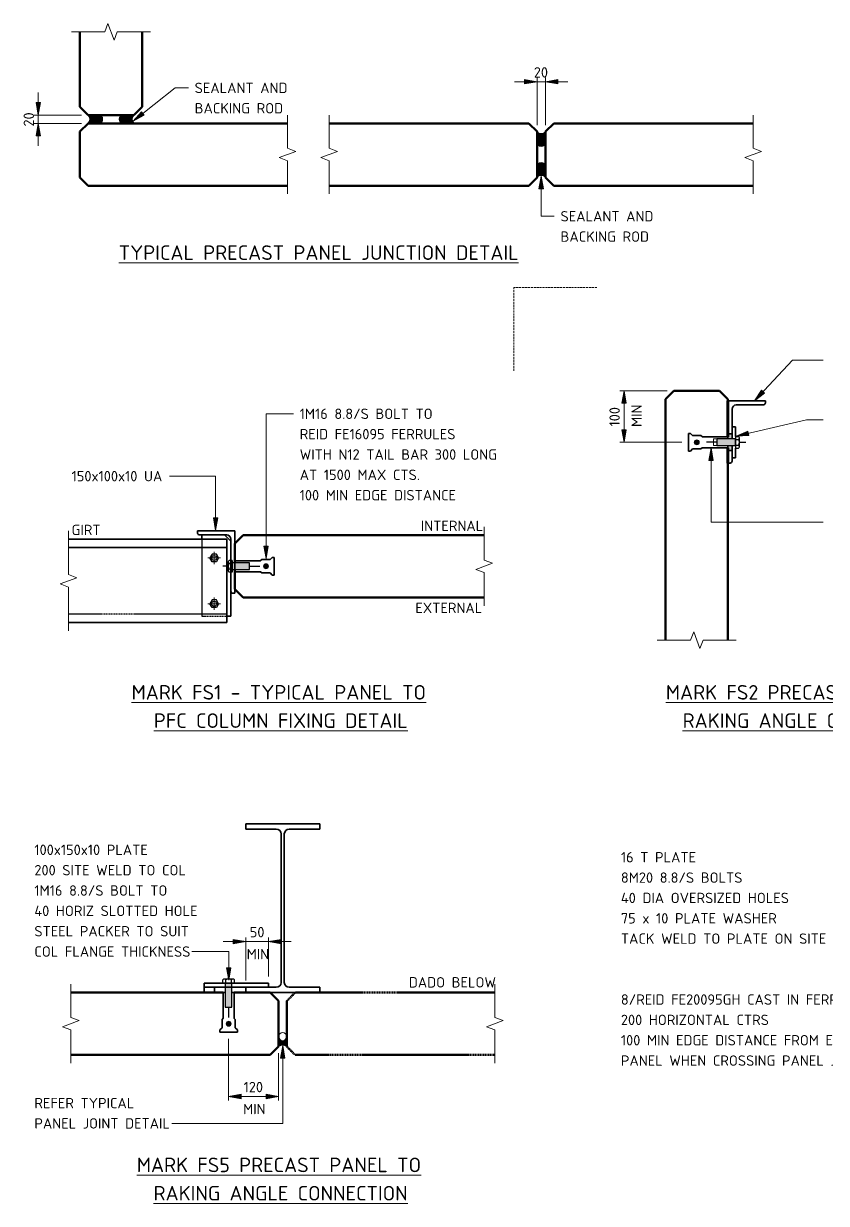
# Model space of a CAD drawing. Header units: millimetres. Extents: x -1292747 to -1174108, y -8316 to 50210.
# Drawn here: x -1178919 to -1176988, y -1910 to 928 of the extents above; entities that cross this region are included whole.
import ezdxf

# ---------------------------------------------------------------- set-up
doc = ezdxf.new("R2010")
doc.units = ezdxf.units.MM
doc.linetypes.add('Dash', pattern=[7, 5, -2])
doc.linetypes.add('Hidden', pattern=[4, 3, -1])
for name, color, linetype, lineweight in [('A-000-T_TEXT', 231, 'Continuous', 13), ('A-010-D_DIM', 211, 'Continuous', 13), ('A-010-D_DIM-10', 211, 'Continuous', 13), ('A-010-M_LINE', 90, 'Continuous', 13), ('Z-000-T_TEXT', 131, 'Continuous', 18), ('Z-060-M_DETAIL', 92, 'Continuous', 25), ('Z-200_P_REF_PLANE', 111, 'Dash', 13)]:
    doc.layers.add(name, color=color, linetype=linetype, lineweight=lineweight)
doc.styles.add('ISOCPEUR_2', font='isocpeur.ttf', dxfattribs={"height": 25})
doc.styles.add('ISOCPEUR_3', font='isocpeur.ttf', dxfattribs={"height": 35})
doc.styles.add('ISOCPEUR_4', font='isocpeur.ttf', dxfattribs={"height": 25})
doc.dimstyles.new('2_5___Arrow_Tick', dxfattribs={"dimscale": 304.8, "dimtxt": 24.899529, "dimasz": 0.098425, "dimexe": 0.032808, "dimexo": 0.052493, "dimgap": 0.008202, "dimtad": 1, "dimdec": 0, "dimzin": 0, "dimdsep": 46, "dimtxsty": 'ISOCPEUR_2', "dimsah": 1, "dimcen": 0.09, "dimadec": 0, "dimazin": 0, "dimtfac": 1, "dimtdec": 4, "dimtix": 1, "dimtmove": 0, "dimatfit": 3, "dimfxl": 1, "dimtvp": 1, "dimtolj": 1, "dimtzin": 0, "dimlwd": 18, "dimlwe": 18, "dimarcsym": 2})
doc.dimstyles.new('2_5___Arrow_Tick_1', dxfattribs={"dimscale": 304.8, "dimtxt": 24.899529, "dimasz": 0.098425, "dimexe": 0.032808, "dimexo": 0.052493, "dimgap": 0.008202, "dimtad": 1, "dimdec": 0, "dimzin": 0, "dimdsep": 46, "dimtxsty": 'ISOCPEUR_4', "dimsah": 1, "dimcen": 0.09, "dimadec": 0, "dimazin": 0, "dimtfac": 1, "dimtdec": 4, "dimtix": 1, "dimtmove": 0, "dimatfit": 3, "dimfxl": 1, "dimtvp": 1, "dimtolj": 1, "dimtzin": 0, "dimlwd": 18, "dimlwe": 18, "dimarcsym": 2})

# ---------------------------------------------------------------- blocks, each defined once
blk = doc.blocks.new('NRP_Break Line _v2_ - Section-3989051-S3_392 - TYPICAL PRECAST - PRECAST DETAILS')
at = {"layer": 'Z-060-M_DETAIL', "lineweight": 18}
for p, q in [((0, 0), (60, 0)), ((90, 0), (150, 0))]:
    blk.add_line(p, q, dxfattribs=at)
blk = doc.blocks.new('NRP_Break Line _v2_ - Section-4203812-S3_392 - TYPICAL PRECAST - PRECAST DETAILS')
at = {"layer": 'Z-060-M_DETAIL', "lineweight": 18}
for p, q in [((0, 0), (60, 0)), ((90, 0), (150, 0))]:
    blk.add_line(p, q, dxfattribs=at)
blk = doc.blocks.new('FE1 - FE20095 SECTION-V6-S3_392 - TYPICAL PRECAST - PRECAST DETAILS')
at = {"layer": 'Z-060-M_DETAIL', "lineweight": 35}
blk.add_hatch(color=256, dxfattribs=at).paths.add_polyline_path([(-6, -75), (-5.8, -76.6), (-5.2, -78), (-4.2, -79.2), (-3, -80.2), (-1.6, -80.8), (0, -81), (1.6, -80.8), (3, -80.2), (4.2, -79.2), (5.2, -78), (5.8, -76.6), (6, -75), (5.8, -73.4), (5.2, -72), (4.2, -70.8), (3, -69.8), (1.6, -69.2), (0, -69), (-1.6, -69.2), (-3, -69.8), (-4.2, -70.8), (-5.2, -72), (-5.8, -73.4)])
for p, q in [((13, 0), (8, 0)), ((13, -61.4), (13, 0)), ((-8, 0), (-13, 0)), ((-13, 0), (-13, -62)), ((-16, -85), (-21, -90)), ((-13, -62), (-16, -65)), ((-16, -65), (-16, -85)), ((16, -65), (13, -61.4)), ((16, -85), (16, -65)), ((21, -90), (16, -85)), ((-21, -90), (-21, -95)), ((-21, -95), (21, -95)), ((21, -95), (21, -90))]:
    blk.add_line(p, q, dxfattribs=at)
at = {"layer": 'Z-060-M_DETAIL', "lineweight": 18}
for start, end in [(360, 180), (180, 360)]:
    blk.add_arc((0, -75), 6, start, end, dxfattribs=at)
blk = doc.blocks.new('NRP_Bolt Detailed Section _v2_ - M16-4129578-S3_392 - TYPICAL PRECAST - PRECAST DETAILS')
at = {"layer": 'Z-060-M_DETAIL'}
blk.add_hatch(color=256, dxfattribs=at).paths.add_polyline_path([(0, -8), (41, -8), (41, 8), (0, 8)])
for p, q in [((-9.752, 0), (-23, 0)), ((-9.752, -10.668), (-9.752, 10.668)), ((0, 14.224), (-7.72, 14.224)), ((0, 7.112), (-7.72, 7.112)), ((0, 14.224), (0, -14.224)), ((41, 8), (0, 8)), ((0, 8), (0, -8)), ((41, -8), (41, 8)), ((41, 0), (66, 0)), ((0, -7.112), (-7.72, -7.112)), ((0, -14.224), (-7.72, -14.224)), ((0, -8), (41, -8))]:
    blk.add_line(p, q, dxfattribs=at)
for centre, radius, start, end in [((-5.6245, 10.668), 4.1275, 120.5102374, 239.4897626), ((3.7124, 0), 13.464, 148.1145038, 211.8854962), ((-5.6245, -10.668), 4.1275, 120.5102374, 239.4897626)]:
    blk.add_arc(centre, radius, start, end, dxfattribs=at)
blk = doc.blocks.new('NRP_Break Line _v2_ - Section-3988886-S3_392 - TYPICAL PRECAST - PRECAST DETAILS')
at = {"layer": 'Z-060-M_DETAIL', "lineweight": 18}
for p, q in [((0, 0), (60, 0)), ((90, 0), (150, 0))]:
    blk.add_line(p, q, dxfattribs=at)
blk = doc.blocks.new('NRP_Bolt Detailed Plan _v2_ - M12-1017937-S3_392 - TYPICAL PRECAST - PRECAST DETAILS')
at = {"layer": 'Z-060-M_DETAIL', "lineweight": 13}
for p, q in [((-15, 0), (0, 0)), ((0, 0), (0, 15)), ((15, 0), (0, 0)), ((0, 0), (0, -15))]:
    blk.add_line(p, q, dxfattribs=at)
at = {"layer": 'Z-060-M_DETAIL'}
for p, q in [((-5.2, 9), (-10.4, 0)), ((5.2, 9), (-5.2, 9)), ((10.4, 0), (5.2, 9)), ((10.4, 0), (5.2, -9)), ((-5.2, -9), (-10.4, 0)), ((5.2, -9), (-5.2, -9))]:
    blk.add_line(p, q, dxfattribs=at)
blk.add_circle((0, 0), 6, dxfattribs=at)
blk = doc.blocks.new('NRP_Break Line _v2_ - Section-3988952-S3_392 - TYPICAL PRECAST - PRECAST DETAILS')
at = {"layer": 'Z-060-M_DETAIL', "lineweight": 18}
for p, q in [((0, 0), (85, 0)), ((115, 0), (200, 0))]:
    blk.add_line(p, q, dxfattribs=at)
blk = doc.blocks.new('FE1 - FE20095 SECTION-V7-S3_392 - TYPICAL PRECAST - PRECAST DETAILS')
at = {"layer": 'Z-060-M_DETAIL', "lineweight": 18}
blk.add_hatch(color=256, dxfattribs=at).paths.add_polyline_path([(-6, 75), (-5.8, 73.4), (-5.2, 72), (-4.2, 70.8), (-3, 69.8), (-1.6, 69.2), (0, 69), (1.6, 69.2), (3, 69.8), (4.2, 70.8), (5.2, 72), (5.8, 73.4), (6, 75), (5.8, 76.6), (5.2, 78), (4.2, 79.2), (3, 80.2), (1.6, 80.8), (0, 81), (-1.6, 80.8), (-3, 80.2), (-4.2, 79.2), (-5.2, 78), (-5.8, 76.6)])
at = {"layer": 'Z-060-M_DETAIL', "lineweight": 35}
for p, q in [((21, 95), (-21, 95)), ((-21, 95), (-21, 90)), ((-21, 90), (-16, 85)), ((16, 85), (21, 90)), ((21, 90), (21, 95)), ((-16, 85), (-16, 65)), ((-16, 65), (-13, 62)), ((-13, 62), (-13, 0)), ((13, 61.4), (16, 65)), ((13, 0), (13, 61.4)), ((16, 65), (16, 85)), ((-13, 0), (-8, 0)), ((8, 0), (13, 0))]:
    blk.add_line(p, q, dxfattribs=at)
at = {"layer": 'Z-060-M_DETAIL', "lineweight": 18}
for p, q in [((8, 35), (-8, 35)), ((-8, 35), (-8, 27)), ((8, 27), (8, 35))]:
    blk.add_line(p, q, dxfattribs=at)
for start, end in [(0, 180), (180, 0)]:
    blk.add_arc((0, 75), 6, start, end, dxfattribs=at)
blk = doc.blocks.new('NRP-Bolt Detailed Section - M16-4203753-S3_392 - TYPICAL PRECAST - PRECAST DETAILS')
at = {"layer": 'Z-060-M_DETAIL'}
blk.add_hatch(color=256, dxfattribs=at).paths.add_polyline_path([(0, -8), (45, -8), (45, 8), (0, 8)])
for p, q in [((-9.752, 0), (-25, 0)), ((-9.752, 10.668), (-9.752, -10.668)), ((0, 14.224), (-7.72, 14.224)), ((0, 7.112), (-7.72, 7.112)), ((0, -14.224), (0, 14.224)), ((45, 8), (0, 8)), ((0, 8), (0, -8)), ((45, -8), (45, 8)), ((0, -7.112), (-7.72, -7.112)), ((0, -14.224), (-7.72, -14.224)), ((0, -8), (45, -8)), ((45, 0), (70, 0))]:
    blk.add_line(p, q, dxfattribs=at)
for centre, radius, start, end in [((-5.6245, 10.668), 4.1275, 120.5102374, 239.4897626), ((3.7124, 0), 13.464, 148.1145038, 211.8854962), ((-5.6245, -10.668), 4.1275, 120.5102374, 239.4897626)]:
    blk.add_arc(centre, radius, start, end, dxfattribs=at)
blk = doc.blocks.new('FE1 - FE20095 SECTION-V8-S3_392 - TYPICAL PRECAST - PRECAST DETAILS')
at = {"layer": 'Z-060-M_DETAIL', "lineweight": 18}
blk.add_hatch(color=256, dxfattribs=at).paths.add_polyline_path([(-6, 75), (-5.8, 73.4), (-5.2, 72), (-4.2, 70.8), (-3, 69.8), (-1.6, 69.2), (0, 69), (1.6, 69.2), (3, 69.8), (4.2, 70.8), (5.2, 72), (5.8, 73.4), (6, 75), (5.8, 76.6), (5.2, 78), (4.2, 79.2), (3, 80.2), (1.6, 80.8), (0, 81), (-1.6, 80.8), (-3, 80.2), (-4.2, 79.2), (-5.2, 78), (-5.8, 76.6)])
at = {"layer": 'Z-060-M_DETAIL', "lineweight": 35}
for p, q in [((21, 95), (-21, 95)), ((-21, 95), (-21, 90)), ((-21, 90), (-16, 85)), ((16, 85), (21, 90)), ((21, 90), (21, 95)), ((-16, 85), (-16, 65)), ((-16, 65), (-13, 62)), ((-13, 62), (-13, 0)), ((13, 61.4), (16, 65)), ((13, 0), (13, 61.4)), ((16, 65), (16, 85)), ((-13, 0), (-8, 0)), ((8, 0), (13, 0))]:
    blk.add_line(p, q, dxfattribs=at)
at = {"layer": 'Z-060-M_DETAIL', "lineweight": 18}
for start, end in [(0, 180), (180, 0)]:
    blk.add_arc((0, 75), 6, start, end, dxfattribs=at)
blk = doc.blocks.new('NRP_Bolt Detailed Section _v2_ - M16-4129584-S3_392 - TYPICAL PRECAST - PRECAST DETAILS')
at = {"layer": 'Z-060-M_DETAIL'}
blk.add_hatch(color=256, dxfattribs=at).paths.add_polyline_path([(0, -8), (57.8, -8), (57.8, 8), (0, 8)])
for p, q in [((-9.752, 10.668), (-9.752, -10.668)), ((0, 14.224), (-7.72, 14.224)), ((0, 7.112), (-7.72, 7.112)), ((0, -14.224), (0, 14.224)), ((57.8, 8), (0, 8)), ((0, 8), (0, -8)), ((57.8, -8), (57.8, 8)), ((57.8, 0), (82.8, 0)), ((-9.752, 0), (-23, 0)), ((0, -7.112), (-7.72, -7.112)), ((0, -14.224), (-7.72, -14.224)), ((0, -8), (57.8, -8))]:
    blk.add_line(p, q, dxfattribs=at)
for centre, radius, start, end in [((-5.6245, 10.668), 4.1275, 120.5102374, 239.4897626), ((3.7124, 0), 13.464, 148.1145038, 211.8854962), ((-5.6245, -10.668), 4.1275, 120.5102374, 239.4897626)]:
    blk.add_arc(centre, radius, start, end, dxfattribs=at)
blk = doc.blocks.new('DIMBLOCK10-S3_392 - TYPICAL PRECAST - PRECAST DETAILS')
at = {"layer": 'A-010-D_DIM-10', "lineweight": 18}
for points in [[(-1178884.2, 708.4), (-1178879, 738.4), (-1178889.5, 738.4)], [(-1178884.2, 688.4), (-1178889.5, 658.4), (-1178879, 658.4)]]:
    blk.add_hatch(color=256, dxfattribs=at).paths.add_polyline_path(points)
for p, q in [((-1178879, 738.4), (-1178889.5, 738.4)), ((-1178889.5, 738.4), (-1178884.2, 708.4)), ((-1178884.2, 633.9), (-1178884.2, 762.8)), ((-1178884.2, 708.4), (-1178879, 738.4)), ((-1178884.2, 708.4), (-1178894.2, 708.4)), ((-1178884.2, 688.4), (-1178894.2, 688.4)), ((-1178884.2, 688.4), (-1178889.5, 658.4)), ((-1178884.2, 708.4), (-1178780.2, 708.4)), ((-1178879, 658.4), (-1178884.2, 688.4)), ((-1178884.2, 688.4), (-1178780.2, 688.4)), ((-1178889.5, 658.4), (-1178879, 658.4))]:
    blk.add_line(p, q, dxfattribs=at)
at = {"layer": 'A-010-D_DIM-10', "color": 0, "lineweight": 18, "insert": (-1178919.4, 680.6), "char_height": 25, "width": 42.521, "attachment_point": 1, "rotation": 90, "line_spacing_factor": 1.149209, "style": 'ISOCPEUR_2'}
blk.add_mtext('20', dxfattribs=at)
blk = doc.blocks.new('DIMBLOCK11-S3_392 - TYPICAL PRECAST - PRECAST DETAILS')
at = {"layer": 'A-010-D_DIM-10', "lineweight": 18}
for points in [[(-1177684.2, 788.4), (-1177714.2, 793.7), (-1177714.2, 783.1)], [(-1177664.2, 788.4), (-1177634.2, 783.1), (-1177634.2, 793.7)]]:
    blk.add_hatch(color=256, dxfattribs=at).paths.add_polyline_path(points)
for p, q in [((-1177684.2, 788.4), (-1177684.2, 798.4)), ((-1177664.2, 788.4), (-1177664.2, 798.4)), ((-1177738.7, 788.4), (-1177609.8, 788.4)), ((-1177684.2, 788.4), (-1177714.2, 793.7)), ((-1177714.2, 793.7), (-1177714.2, 783.1)), ((-1177714.2, 783.1), (-1177684.2, 788.4)), ((-1177684.2, 788.4), (-1177684.2, 684.4)), ((-1177634.2, 793.7), (-1177664.2, 788.4)), ((-1177664.2, 788.4), (-1177634.2, 783.1)), ((-1177664.2, 788.4), (-1177664.2, 684.4)), ((-1177634.2, 783.1), (-1177634.2, 793.7))]:
    blk.add_line(p, q, dxfattribs=at)
at = {"layer": 'A-010-D_DIM-10', "color": 0, "lineweight": 18, "insert": (-1177692, 823.5), "char_height": 25, "width": 42.521, "attachment_point": 1, "line_spacing_factor": 1.149209, "style": 'ISOCPEUR_2'}
blk.add_mtext('20', dxfattribs=at)
blk = doc.blocks.new('DIMBLOCK13-S3_392 - TYPICAL PRECAST - PRECAST DETAILS')
at = {"layer": 'A-010-D_DIM-10', "lineweight": 18}
for points in [[(-1177474.9, 45.1), (-1177480.2, 15.1), (-1177469.6, 15.1)], [(-1177474.9, -79), (-1177469.6, -49), (-1177480.2, -49)]]:
    blk.add_hatch(color=256, dxfattribs=at).paths.add_polyline_path(points)
for p, q in [((-1177474.9, 45.1), (-1177484.9, 45.1)), ((-1177474.9, 45.1), (-1177480.2, 15.1)), ((-1177474.9, -79), (-1177474.9, 45.1)), ((-1177469.6, 15.1), (-1177474.9, 45.1)), ((-1177474.9, 45.1), (-1177370.9, 45.1)), ((-1177480.2, 15.1), (-1177469.6, 15.1)), ((-1177469.6, -49), (-1177480.2, -49)), ((-1177480.2, -49), (-1177474.9, -79)), ((-1177474.9, -79), (-1177469.6, -49)), ((-1177474.9, -79), (-1177484.9, -79)), ((-1177474.9, -79), (-1177335.9, -79))]:
    blk.add_line(p, q, dxfattribs=at)
at = {"layer": 'A-010-D_DIM-10', "color": 0, "lineweight": 18, "char_height": 25, "attachment_point": 1, "rotation": 90, "line_spacing_factor": 1.149209}
for s, insert, width, style in [('\u200c100', (-1177510.1, -40.9), 57.46, 'ISOCPEUR_4'), ('MIN', (-1177457.2, -42.1), 60.333, 'ISOCPEUR_2')]:
    blk.add_mtext(s, dxfattribs=dict(at, insert=insert, width=width, style=style))
blk = doc.blocks.new('DIMBLOCK16-S3_392 - TYPICAL PRECAST - PRECAST DETAILS')
at = {"layer": 'A-010-D_DIM-10', "lineweight": 18}
for points in [[(-1178426.1, -1652.9), (-1178396.1, -1658.2), (-1178396.1, -1647.6)], [(-1178306.1, -1652.9), (-1178336.1, -1647.6), (-1178336.1, -1658.2)]]:
    blk.add_hatch(color=256, dxfattribs=at).paths.add_polyline_path(points)
for p, q in [((-1178426.1, -1652.9), (-1178426.1, -1513.9)), ((-1178306.1, -1652.9), (-1178306.1, -1548.9)), ((-1178396.1, -1647.6), (-1178426.1, -1652.9)), ((-1178426.1, -1652.9), (-1178306.1, -1652.9)), ((-1178426.1, -1652.9), (-1178396.1, -1658.2)), ((-1178426.1, -1652.9), (-1178426.1, -1662.9)), ((-1178396.1, -1658.2), (-1178396.1, -1647.6)), ((-1178306.1, -1652.9), (-1178336.1, -1647.6)), ((-1178336.1, -1647.6), (-1178336.1, -1658.2)), ((-1178336.1, -1658.2), (-1178306.1, -1652.9)), ((-1178306.1, -1652.9), (-1178306.1, -1662.9))]:
    blk.add_line(p, q, dxfattribs=at)
at = {"layer": 'A-010-D_DIM-10', "color": 0, "lineweight": 18, "char_height": 25, "attachment_point": 1, "line_spacing_factor": 1.149209, "style": 'ISOCPEUR_2'}
for s, insert, width in [('120', (-1178390.1, -1617.7), 57.46), ('MIN', (-1178391.3, -1670.6), 60.333)]:
    blk.add_mtext(s, dxfattribs=dict(at, insert=insert, width=width))
blk = doc.blocks.new('DIMBLOCK17-S3_392 - TYPICAL PRECAST - PRECAST DETAILS')
at = {"layer": 'A-010-D_DIM-10', "lineweight": 18}
for points in [[(-1178385.1, -1280.1), (-1178415.1, -1274.8), (-1178415.1, -1285.4)], [(-1178330.1, -1280.1), (-1178300.1, -1285.4), (-1178300.1, -1274.8)]]:
    blk.add_hatch(color=256, dxfattribs=at).paths.add_polyline_path(points)
for p, q in [((-1178385.1, -1280.1), (-1178415.1, -1274.8)), ((-1178415.1, -1274.8), (-1178415.1, -1285.4)), ((-1178385.1, -1280.1), (-1178385.1, -1270.1)), ((-1178330.1, -1280.1), (-1178330.1, -1270.1)), ((-1178300.1, -1274.8), (-1178330.1, -1280.1)), ((-1178300.1, -1285.4), (-1178300.1, -1274.8)), ((-1178439.6, -1280.1), (-1178275.7, -1280.1)), ((-1178415.1, -1285.4), (-1178385.1, -1280.1)), ((-1178385.1, -1280.1), (-1178385.1, -1374.1)), ((-1178330.1, -1280.1), (-1178300.1, -1285.4)), ((-1178330.1, -1280.1), (-1178330.1, -1364.1))]:
    blk.add_line(p, q, dxfattribs=at)
at = {"layer": 'A-010-D_DIM-10', "color": 0, "lineweight": 18, "char_height": 25, "attachment_point": 1, "line_spacing_factor": 1.149209}
for s, insert, width, style in [('\u200c50', (-1178375.3, -1244.9), 42.521, 'ISOCPEUR_4'), ('MIN', (-1178382.8, -1297.8), 60.333, 'ISOCPEUR_2')]:
    blk.add_mtext(s, dxfattribs=dict(at, insert=insert, width=width, style=style))

msp = doc.modelspace()

# ---------------------------------------------------------------- hatches: boundary and pattern name
at = {"layer": 'A-000-T_TEXT', "lineweight": 18}
for points in [[(-1178656, 693.7), (-1178629.2, 708.1), (-1178635.7, 716.4)], [(-1177674.3, 561), (-1177679.6, 531), (-1177669, 531)], [(-1177161.1, 20.6), (-1177136.7, 38.9), (-1177144.4, 46.1)], [(-1177205.5, -63.9), (-1177175, -62.3), (-1177177.4, -52)], [(-1177265.7, -92.5), (-1177271, -122.5), (-1177260.4, -122.5)], [(-1178457.5, -291), (-1178452.2, -261), (-1178462.7, -261)], [(-1178336.2, -358.6), (-1178330.9, -328.6), (-1178341.5, -328.6)], [(-1178425.9, -1373.3), (-1178420.6, -1343.3), (-1178431.2, -1343.3)], [(-1178296.1, -1530.5), (-1178301.4, -1560.5), (-1178290.8, -1560.5)]]:
    msp.add_hatch(color=7, dxfattribs=at).paths.add_polyline_path(points)
at = {"layer": 'Z-060-M_DETAIL'}
for color, points in [(9, [(-1178764.2, 688.4), (-1178739.2, 688.4), (-1178741.8, 688.7), (-1178744.2, 689.7), (-1178746.3, 691.3), (-1178747.9, 693.4), (-1178748.9, 695.8), (-1178749.2, 698.4), (-1178748.9, 701), (-1178747.9, 703.4), (-1178746.3, 705.4), (-1178744.2, 707), (-1178741.8, 708), (-1178739.2, 708.4), (-1178764.2, 708.4), (-1178762, 706), (-1178760.5, 703.1), (-1178759.6, 700), (-1178759.6, 696.7), (-1178760.5, 693.6), (-1178762, 690.7)]), (7, [(-1178739.2, 688.4), (-1178736.7, 688.7), (-1178734.2, 689.7), (-1178732.2, 691.3), (-1178730.6, 693.4), (-1178729.6, 695.8), (-1178729.2, 698.4), (-1178729.6, 701), (-1178730.6, 703.4), (-1178732.2, 705.4), (-1178734.2, 707), (-1178736.7, 708), (-1178739.2, 708.4), (-1178741.8, 708), (-1178744.2, 707), (-1178746.3, 705.4), (-1178747.9, 703.4), (-1178748.9, 701), (-1178749.2, 698.4), (-1178748.9, 695.8), (-1178747.9, 693.4), (-1178746.3, 691.3), (-1178744.2, 689.7), (-1178741.8, 688.7)]), (7, [(-1178679.2, 688.4), (-1178676.7, 688.7), (-1178674.2, 689.7), (-1178672.2, 691.3), (-1178670.6, 693.4), (-1178669.6, 695.8), (-1178669.2, 698.4), (-1178669.6, 701), (-1178670.6, 703.4), (-1178672.2, 705.4), (-1178674.2, 707), (-1178676.7, 708), (-1178679.2, 708.4), (-1178681.8, 708), (-1178684.2, 707), (-1178686.3, 705.4), (-1178687.9, 703.4), (-1178688.9, 701), (-1178689.2, 698.4), (-1178688.9, 695.8), (-1178687.9, 693.4), (-1178686.3, 691.3), (-1178684.2, 689.7), (-1178681.8, 688.7)]), (9, [(-1178654.2, 688.4), (-1178656.5, 690.7), (-1178658, 693.6), (-1178658.8, 696.7), (-1178658.8, 700), (-1178658, 703.1), (-1178656.5, 706), (-1178654.2, 708.4), (-1178679.2, 708.4), (-1178676.7, 708), (-1178674.2, 707), (-1178672.2, 705.4), (-1178670.6, 703.4), (-1178669.6, 701), (-1178669.2, 698.4), (-1178669.6, 695.8), (-1178670.6, 693.4), (-1178672.2, 691.3), (-1178674.2, 689.7), (-1178676.7, 688.7), (-1178679.2, 688.4)]), (9, [(-1177664.2, 643.4), (-1177664.2, 668.4), (-1177666.6, 666.1), (-1177669.5, 664.6), (-1177672.6, 663.8), (-1177675.9, 663.8), (-1177679, 664.6), (-1177681.9, 666.1), (-1177684.2, 668.4), (-1177684.2, 643.4), (-1177683.9, 646), (-1177682.9, 648.4), (-1177681.3, 650.4), (-1177679.2, 652), (-1177676.8, 653), (-1177674.2, 653.4), (-1177671.7, 653), (-1177669.2, 652), (-1177667.2, 650.4), (-1177665.6, 648.4), (-1177664.6, 646)]), (7, [(-1177674.2, 633.4), (-1177671.7, 633.7), (-1177669.2, 634.7), (-1177667.2, 636.3), (-1177665.6, 638.4), (-1177664.6, 640.8), (-1177664.2, 643.4), (-1177664.6, 646), (-1177665.6, 648.4), (-1177667.2, 650.4), (-1177669.2, 652), (-1177671.7, 653), (-1177674.2, 653.4), (-1177676.8, 653), (-1177679.2, 652), (-1177681.3, 650.4), (-1177682.9, 648.4), (-1177683.9, 646), (-1177684.2, 643.4), (-1177683.9, 640.8), (-1177682.9, 638.4), (-1177681.3, 636.3), (-1177679.2, 634.7), (-1177676.8, 633.7)]), (7, [(-1177674.2, 573.4), (-1177671.7, 573.7), (-1177669.2, 574.7), (-1177667.2, 576.3), (-1177665.6, 578.4), (-1177664.6, 580.8), (-1177664.2, 583.4), (-1177664.6, 586), (-1177665.6, 588.4), (-1177667.2, 590.4), (-1177669.2, 592), (-1177671.7, 593), (-1177674.2, 593.4), (-1177676.8, 593), (-1177679.2, 592), (-1177681.3, 590.4), (-1177682.9, 588.4), (-1177683.9, 586), (-1177684.2, 583.4), (-1177683.9, 580.8), (-1177682.9, 578.4), (-1177681.3, 576.3), (-1177679.2, 574.7), (-1177676.8, 573.7)]), (9, [(-1177684.2, 558.4), (-1177681.9, 560.6), (-1177679, 562.2), (-1177675.9, 563), (-1177672.6, 563), (-1177669.5, 562.2), (-1177666.6, 560.6), (-1177664.2, 558.4), (-1177664.2, 583.4), (-1177664.6, 580.8), (-1177665.6, 578.4), (-1177667.2, 576.3), (-1177669.2, 574.7), (-1177671.7, 573.7), (-1177674.2, 573.4), (-1177676.8, 573.7), (-1177679.2, 574.7), (-1177681.3, 576.3), (-1177682.9, 578.4), (-1177683.9, 580.8), (-1177684.2, 583.4), (-1177684.2, 565)]), (9, [(-1178306.1, -1532.9), (-1178303.2, -1530.7), (-1178299.8, -1529.4), (-1178296.1, -1528.9), (-1178292.5, -1529.4), (-1178289.1, -1530.7), (-1178286.1, -1532.9), (-1178286.1, -1508.9), (-1178286.5, -1511.5), (-1178287.5, -1513.9), (-1178289.1, -1515.9), (-1178291.1, -1517.5), (-1178293.5, -1518.5), (-1178296.1, -1518.9), (-1178298.7, -1518.5), (-1178301.1, -1517.5), (-1178303.2, -1515.9), (-1178304.8, -1513.9), (-1178305.8, -1511.5), (-1178306.1, -1508.9)])]:
    msp.add_hatch(color=color, dxfattribs=at).paths.add_polyline_path(points)
h = msp.add_hatch(color=7, dxfattribs=at)
h.paths.add_polyline_path([(-1177214.9, -99), (-1177214.9, -87), (-1177224.9, -87), (-1177224.9, -99)])
h.paths.add_polyline_path([(-1177214.9, -71), (-1177214.9, -59), (-1177224.9, -59), (-1177224.9, -71)])

# ---------------------------------------------------------------- linework, layer by layer
at = {"layer": 'A-000-T_TEXT', "color": 250, "lineweight": 18}
for p, q in [((-1178656, 693.7), (-1178554.5, 773.6)), ((-1178554.5, 773.6), (-1178522.9, 773.6)), ((-1178635.7, 716.4), (-1178656, 693.7)), ((-1178629.2, 708.1), (-1178635.7, 716.4)), ((-1178656, 693.7), (-1178629.2, 708.1)), ((-1177674.3, 561), (-1177679.6, 531)), ((-1177669, 531), (-1177674.3, 561)), ((-1177674.3, 561), (-1177674.3, 464.8)), ((-1177679.6, 531), (-1177669, 531)), ((-1177674.3, 464.8), (-1177642.7, 464.8)), ((-1177161.1, 20.6), (-1177069.6, 118.5)), ((-1177069.6, 118.5), (-1176995.6, 118.5)), ((-1177144.4, 46.1), (-1177161.1, 20.6)), ((-1177161.1, 20.6), (-1177136.7, 38.9)), ((-1177136.7, 38.9), (-1177144.4, 46.1)), ((-1178336.2, -10.4), (-1178270.2, -10.4)), ((-1178336.2, -358.6), (-1178336.2, -10.4)), ((-1177205.5, -63.9), (-1177036, -24.7)), ((-1177036, -24.7), (-1176995.6, -24.7)), ((-1177177.4, -52), (-1177205.5, -63.9)), ((-1177175, -62.3), (-1177177.4, -52)), ((-1177205.5, -63.9), (-1177175, -62.3)), ((-1177265.7, -92.5), (-1177271, -122.5)), ((-1177260.4, -122.5), (-1177265.7, -92.5)), ((-1177265.7, -92.5), (-1177265.7, -271.2)), ((-1177271, -122.5), (-1177260.4, -122.5)), ((-1178568, -160.4), (-1178568.7, -160.4)), ((-1178457.5, -160.4), (-1178568, -160.4)), ((-1178457.5, -291), (-1178457.5, -160.4)), ((-1178452.2, -261), (-1178462.7, -261)), ((-1178462.7, -261), (-1178457.5, -291)), ((-1178457.5, -291), (-1178452.2, -261)), ((-1177265.7, -271.2), (-1176995.6, -271.2)), ((-1178330.9, -328.6), (-1178341.5, -328.6)), ((-1178341.5, -328.6), (-1178336.2, -358.6)), ((-1178336.2, -358.6), (-1178330.9, -328.6)), ((-1178497.5, -1304.2), (-1178514.7, -1304.2)), ((-1178425.9, -1304.2), (-1178497.5, -1304.2)), ((-1178425.9, -1373.3), (-1178425.9, -1304.2)), ((-1178420.6, -1343.3), (-1178431.2, -1343.3)), ((-1178431.2, -1343.3), (-1178425.9, -1373.3)), ((-1178425.9, -1373.3), (-1178420.6, -1343.3)), ((-1178296.1, -1530.5), (-1178301.4, -1560.5)), ((-1178290.8, -1560.5), (-1178296.1, -1530.5)), ((-1178296.1, -1530.5), (-1178296.1, -1717.6)), ((-1178301.4, -1560.5), (-1178290.8, -1560.5)), ((-1178562.3, -1717.6), (-1178563, -1717.6)), ((-1178296.1, -1717.6), (-1178562.3, -1717.6))]:
    msp.add_line(p, q, dxfattribs=at)
at = {"layer": 'A-010-M_LINE', "lineweight": 50}
for p, q in [((-1178784.2, 908.4), (-1178784.2, 728.4)), ((-1178634.2, 728.4), (-1178634.2, 908.4)), ((-1178784.2, 728.4), (-1178764.2, 708.4)), ((-1178634.2, 728.4), (-1178654.2, 708.4)), ((-1178764.2, 688.4), (-1178784.2, 668.4)), ((-1178764.2, 708.4), (-1178654.2, 708.4)), ((-1178764.2, 688.4), (-1178284.2, 688.4)), ((-1177704.2, 688.4), (-1178184.2, 688.4)), ((-1177704.2, 688.4), (-1177684.2, 668.4)), ((-1177644.2, 688.4), (-1177664.2, 668.4)), ((-1177644.2, 688.4), (-1177164.2, 688.4)), ((-1178784.2, 668.4), (-1178784.2, 558.4)), ((-1177684.2, 668.4), (-1177684.2, 558.4)), ((-1177664.2, 668.4), (-1177664.2, 558.4)), ((-1178764.2, 538.4), (-1178784.2, 558.4)), ((-1177704.2, 538.4), (-1177684.2, 558.4)), ((-1177644.2, 538.4), (-1177664.2, 558.4)), ((-1178764.2, 538.4), (-1178284.2, 538.4)), ((-1177704.2, 538.4), (-1178184.2, 538.4)), ((-1177644.2, 538.4), (-1177164.2, 538.4)), ((-1177374.9, 25.1), (-1177354.9, 45.1)), ((-1177354.9, 45.1), (-1177244.9, 45.1)), ((-1177224.9, 25.1), (-1177244.9, 45.1)), ((-1177374.9, -554.9), (-1177374.9, 25.1)), ((-1177224.9, 25.1), (-1177224.9, -66)), ((-1177224.9, -92), (-1177224.9, -554.9)), ((-1178411.3, -322.3), (-1178391.3, -302.3)), ((-1177811.3, -302.3), (-1178391.3, -302.3)), ((-1178411.3, -322.3), (-1178411.3, -369.3)), ((-1178411.3, -385.3), (-1178411.3, -432.3)), ((-1178411.3, -432.3), (-1178391.3, -452.3)), ((-1178391.3, -452.3), (-1177811.3, -452.3)), ((-1178806.1, -1402.9), (-1178439.1, -1402.9)), ((-1178413.1, -1402.9), (-1178326.1, -1402.9)), ((-1178306.1, -1422.9), (-1178326.1, -1402.9)), ((-1178306.1, -1422.9), (-1178306.1, -1532.9)), ((-1178326.1, -1552.9), (-1178806.1, -1552.9)), ((-1178306.1, -1532.9), (-1178326.1, -1552.9))]:
    msp.add_line(p, q, dxfattribs=at)
at = {"layer": 'A-010-M_LINE', "lineweight": 25}
for p, q in [((-1178739.2, 708.4), (-1178764.2, 708.4)), ((-1178764.2, 688.4), (-1178739.2, 688.4)), ((-1178654.2, 708.4), (-1178679.2, 708.4)), ((-1178679.2, 688.4), (-1178654.2, 688.4)), ((-1177684.2, 668.4), (-1177684.2, 643.4)), ((-1177664.2, 643.4), (-1177664.2, 668.4)), ((-1177684.2, 583.4), (-1177684.2, 558.4)), ((-1177664.2, 558.4), (-1177664.2, 583.4)), ((-1178306.1, -1508.9), (-1178306.1, -1532.9)), ((-1178286.1, -1532.9), (-1178286.1, -1508.9))]:
    msp.add_line(p, q, dxfattribs=at)
at = {"layer": 'A-010-M_LINE', "lineweight": 70}
for p, q in [((-1177224.9, 21), (-1177224.9, -66)), ((-1177224.9, -92), (-1177224.9, -129))]:
    msp.add_line(p, q, dxfattribs=at)
at = {"layer": 'A-010-M_LINE', "lineweight": 35}
for p, q in [((-1177134.9, 21), (-1177224.9, 21)), ((-1177214.9, -41.5), (-1177214.9, 1)), ((-1177204.9, 11), (-1177139.9, 11)), ((-1177134.9, 16), (-1177134.9, 21)), ((-1177206.9, -41.5), (-1177214.9, -41.5)), ((-1177214.9, -41.5), (-1177214.9, -71)), ((-1177206.9, -64.8), (-1177206.9, -41.5)), ((-1177214.9, -59), (-1177224.9, -59)), ((-1177224.9, -59), (-1177224.9, -66)), ((-1177224.9, -92), (-1177224.9, -99)), ((-1177224.9, -99), (-1177214.9, -99)), ((-1177214.9, -87), (-1177214.9, -116.5)), ((-1177206.9, -116.5), (-1177206.9, -93.3)), ((-1177224.9, -129), (-1177219.9, -129)), ((-1177214.9, -124), (-1177214.9, -116.5)), ((-1177214.9, -116.5), (-1177206.9, -116.5)), ((-1178411.3, -292.3), (-1178501.3, -292.3)), ((-1178501.3, -292.3), (-1178501.3, -296.8)), ((-1178496.3, -301.8), (-1178430.8, -301.8)), ((-1178435.8, -301.8), (-1178490.8, -301.8)), ((-1178490.8, -301.8), (-1178490.8, -312.3)), ((-1178435.8, -301.8), (-1178420.8, -316.8)), ((-1178420.8, -311.8), (-1178420.8, -437.3)), ((-1178411.3, -442.3), (-1178411.3, -292.3)), ((-1178430.8, -312.3), (-1178811.3, -312.3)), ((-1178430.8, -332.3), (-1178811.3, -332.3)), ((-1178430.8, -312.3), (-1178430.8, -512.3)), ((-1178420.8, -497.3), (-1178420.8, -432.3)), ((-1178415.8, -442.3), (-1178411.3, -442.3)), ((-1178430.8, -497.3), (-1178420.8, -497.3)), ((-1178430.8, -512.3), (-1178811.3, -512.3)), ((-1178385.1, -1009.7), (-1178385.1, -996.9)), ((-1178385.1, -996.9), (-1178207.1, -996.9)), ((-1178311.4, -1009.7), (-1178385.1, -1009.7)), ((-1178300, -1378.7), (-1178300, -1021.1)), ((-1178292.2, -1021.1), (-1178292.2, -1378.7)), ((-1178207.1, -1009.7), (-1178280.8, -1009.7)), ((-1178207.1, -996.9), (-1178207.1, -1009.7)), ((-1178330.1, -1380.1), (-1178485.1, -1380.1)), ((-1178485.1, -1380.1), (-1178485.1, -1390.1)), ((-1178485.1, -1390.1), (-1178330.1, -1390.1)), ((-1178485.1, -1390.1), (-1178460.1, -1390.1)), ((-1178485.1, -1402.9), (-1178485.1, -1390.1)), ((-1178460.1, -1390.1), (-1178460.1, -1402.9)), ((-1178385.1, -1402.9), (-1178385.1, -1390.1)), ((-1178385.1, -1390.1), (-1178311.4, -1390.1)), ((-1178330.1, -1390.1), (-1178330.1, -1380.1)), ((-1178280.8, -1390.1), (-1178207.1, -1390.1)), ((-1178207.1, -1390.1), (-1178207.1, -1402.9)), ((-1178460.1, -1402.9), (-1178485.1, -1402.9)), ((-1178207.1, -1402.9), (-1178385.1, -1402.9))]:
    msp.add_line(p, q, dxfattribs=at)
at = {"layer": 'A-010-M_LINE', "linetype": 'Hidden', "lineweight": 25}
for p, q in [((-1178490.8, -312.3), (-1178490.8, -497.3)), ((-1178430.8, -492.3), (-1178811.3, -492.3)), ((-1178490.8, -497.3), (-1178430.8, -497.3))]:
    msp.add_line(p, q, dxfattribs=at)
at = {"layer": 'A-010-M_LINE', "linetype": 'Hidden', "lineweight": 50}
for p, q in [((-1178286.1, -1422.9), (-1178266.1, -1402.9)), ((-1177786.1, -1402.9), (-1178266.1, -1402.9)), ((-1178286.1, -1422.9), (-1178286.1, -1532.9)), ((-1178286.1, -1532.9), (-1178266.1, -1552.9)), ((-1178266.1, -1552.9), (-1177786.1, -1552.9))]:
    msp.add_line(p, q, dxfattribs=at)
at = {"layer": 'A-010-M_LINE', "lineweight": 18}
msp.add_circle((-1178296.1, -1508.9), 10, dxfattribs=at)
at = {"layer": 'A-010-M_LINE', "lineweight": 25}
for centre, radius, start, end in [((-1178772.5, 698.4), 13, 309.6682, 50.3318), ((-1178739.2, 698.4), 10, 90, 270), ((-1178739.2, 698.4), 10, 90, 270), ((-1178739.2, 698.4), 10, 270, 90), ((-1178679.2, 698.4), 10, 360, 180), ((-1178679.2, 698.4), 10, 180, 0), ((-1178679.2, 698.4), 10, 270, 90), ((-1178645.9, 698.4), 13, 129.6682, 230.3318), ((-1177674.2, 676.7), 13, 219.6682, 320.3318), ((-1177674.2, 643.4), 10, 0, 180), ((-1177674.2, 643.4), 10, 360, 180), ((-1177674.2, 643.4), 10, 180, 0), ((-1177674.2, 583.4), 10, 90, 270), ((-1177674.2, 583.4), 10, 180, 0), ((-1177674.2, 583.4), 10, 270, 90), ((-1177674.2, 550.1), 13, 39.6682, 140.3318), ((-1178296.1, -1508.9), 10, 180, 0), ((-1178296.1, -1543.6), 14.7, 47.1404, 132.8596)]:
    msp.add_arc(centre, radius, start, end, dxfattribs=at)
at = {"layer": 'A-010-M_LINE', "lineweight": 35}
for centre, radius, start, end in [((-1177204.9, 1), 10, 90, 180), ((-1177139.9, 16), 5, 270, 0), ((-1177219.9, -124), 5, 270, 360), ((-1178496.3, -296.8), 5, 180, 270), ((-1178430.8, -311.8), 10, 0, 90), ((-1178415.8, -437.3), 5, 180, 270), ((-1178311.4, -1021.1), 11.4, 360, 90), ((-1178280.8, -1021.1), 11.4, 90, 180), ((-1178311.4, -1378.7), 11.4, 270, 0), ((-1178280.8, -1378.7), 11.4, 180, 270)]:
    msp.add_arc(centre, radius, start, end, dxfattribs=at)
at = {"layer": 'Z-000-T_TEXT'}
for p, q in [((-1178784.2, 908.4), (-1178804.2, 908.4)), ((-1178724.2, 908.4), (-1178716.7, 928.4)), ((-1178716.7, 928.4), (-1178701.7, 888.4)), ((-1178701.7, 888.4), (-1178694.2, 908.4)), ((-1178634.2, 908.4), (-1178614.2, 908.4)), ((-1178284.2, 688.4), (-1178284.2, 708.4)), ((-1178184.2, 688.4), (-1178184.2, 708.4)), ((-1177164.2, 688.4), (-1177164.2, 708.4)), ((-1178284.2, 628.4), (-1178264.2, 620.9)), ((-1178164.2, 620.9), (-1178184.2, 628.4)), ((-1177164.2, 628.4), (-1177144.2, 620.9)), ((-1178264.2, 620.9), (-1178304.2, 605.9)), ((-1178304.2, 605.9), (-1178284.2, 598.4)), ((-1178204.2, 605.9), (-1178164.2, 620.9)), ((-1178184.2, 598.4), (-1178204.2, 605.9)), ((-1177144.2, 620.9), (-1177184.2, 605.9)), ((-1177184.2, 605.9), (-1177164.2, 598.4)), ((-1178284.2, 538.4), (-1178284.2, 518.4)), ((-1178184.2, 538.4), (-1178184.2, 518.4)), ((-1177164.2, 538.4), (-1177164.2, 518.4)), ((-1177811.3, -302.3), (-1177811.3, -282.3)), ((-1178811.3, -312.3), (-1178811.3, -292.3)), ((-1177811.3, -362.3), (-1177791.3, -369.8)), ((-1178791.3, -404.8), (-1178811.3, -397.3)), ((-1177791.3, -369.8), (-1177831.3, -384.8)), ((-1177831.3, -384.8), (-1177811.3, -392.3)), ((-1178831.3, -419.8), (-1178791.3, -404.8)), ((-1178811.3, -427.3), (-1178831.3, -419.8)), ((-1177811.3, -452.3), (-1177811.3, -472.3)), ((-1178811.3, -512.3), (-1178811.3, -532.3)), ((-1177307.4, -534.9), (-1177314.9, -554.9)), ((-1177292.4, -574.9), (-1177307.4, -534.9)), ((-1177374.9, -554.9), (-1177394.9, -554.9)), ((-1177284.9, -554.9), (-1177292.4, -574.9)), ((-1177224.9, -554.9), (-1177204.9, -554.9)), ((-1178806.1, -1402.9), (-1178806.1, -1382.9)), ((-1177786.1, -1402.9), (-1177786.1, -1382.9)), ((-1178826.1, -1485.4), (-1178786.1, -1470.4)), ((-1178786.1, -1470.4), (-1178806.1, -1462.9)), ((-1177766.1, -1470.4), (-1177806.1, -1485.4)), ((-1177786.1, -1462.9), (-1177766.1, -1470.4)), ((-1178806.1, -1492.9), (-1178826.1, -1485.4)), ((-1177806.1, -1485.4), (-1177786.1, -1492.9)), ((-1178806.1, -1552.9), (-1178806.1, -1572.9)), ((-1177786.1, -1552.9), (-1177786.1, -1572.9))]:
    msp.add_line(p, q, dxfattribs=at)
at = {"layer": 'Z-200_P_REF_PLANE'}
for p in [(-1177740.2, 93.2), (-1177540.2, 293.2)]:
    msp.add_line(p, (-1177740.2, 293.2), dxfattribs=at)

# ---------------------------------------------------------------- block references
at = {"layer": 'Z-060-M_DETAIL', "lineweight": 18}
msp.add_blockref('NRP_Break Line _v2_ - Section-3989051-S3_392 - TYPICAL PRECAST - PRECAST DETAILS', (-1178784.2, 908.4), dxfattribs=at)
for name, p, rotation in [('NRP_Break Line _v2_ - Section-3989051-S3_392 - TYPICAL PRECAST - PRECAST DETAILS', (-1178284.2, 688.4), 270), ('NRP_Break Line _v2_ - Section-4203812-S3_392 - TYPICAL PRECAST - PRECAST DETAILS', (-1178184.2, 538.4), 90), ('NRP_Break Line _v2_ - Section-3989051-S3_392 - TYPICAL PRECAST - PRECAST DETAILS', (-1177164.2, 688.4), 270), ('FE1 - FE20095 SECTION-V7-S3_392 - TYPICAL PRECAST - PRECAST DETAILS', (-1177224.9, -79), 89.99999999999964), ('NRP_Break Line _v2_ - Section-3988886-S3_392 - TYPICAL PRECAST - PRECAST DETAILS', (-1177811.3, -302.3), 269.9999999999999), ('NRP_Break Line _v2_ - Section-3988952-S3_392 - TYPICAL PRECAST - PRECAST DETAILS', (-1178811.3, -512.3), 89.9999999999999), ('NRP_Break Line _v2_ - Section-3989051-S3_392 - TYPICAL PRECAST - PRECAST DETAILS', (-1177224.9, -554.9), 180), ('NRP_Break Line _v2_ - Section-3988886-S3_392 - TYPICAL PRECAST - PRECAST DETAILS', (-1178806.1, -1552.9), 90.0000000000001), ('FE1 - FE20095 SECTION-V8-S3_392 - TYPICAL PRECAST - PRECAST DETAILS', (-1178426.1, -1402.9), 180), ('NRP_Break Line _v2_ - Section-3988886-S3_392 - TYPICAL PRECAST - PRECAST DETAILS', (-1177786.1, -1402.9), 269.9999999999999)]:
    msp.add_blockref(name, p, dxfattribs=dict(at, rotation=rotation))
at = {"layer": 'Z-060-M_DETAIL'}
for name, p, rotation in [('NRP-Bolt Detailed Section - M16-4203753-S3_392 - TYPICAL PRECAST - PRECAST DETAILS', (-1177206.9, -79), 180), ('NRP_Bolt Detailed Section _v2_ - M16-4129584-S3_392 - TYPICAL PRECAST - PRECAST DETAILS', (-1178426.1, -1380.1), 269.9999999999999)]:
    msp.add_blockref(name, p, dxfattribs=dict(at, rotation=rotation))
for name, p in [('NRP_Bolt Detailed Plan _v2_ - M12-1017937-S3_392 - TYPICAL PRECAST - PRECAST DETAILS', (-1178460.8, -357.3)), ('NRP_Bolt Detailed Section _v2_ - M16-4129578-S3_392 - TYPICAL PRECAST - PRECAST DETAILS', (-1178417.3, -377.3)), ('NRP_Bolt Detailed Plan _v2_ - M12-1017937-S3_392 - TYPICAL PRECAST - PRECAST DETAILS', (-1178460.8, -467.3))]:
    msp.add_blockref(name, p, dxfattribs=at)
at = {"layer": 'Z-060-M_DETAIL', "lineweight": 35, "rotation": 89.99999999999972}
msp.add_blockref('FE1 - FE20095 SECTION-V6-S3_392 - TYPICAL PRECAST - PRECAST DETAILS', (-1178411.3, -377.3), dxfattribs=at)

# ---------------------------------------------------------------- texts
at = {"layer": 'A-000-T_TEXT', "color": 7, "lineweight": 18, "attachment_point": 1}
for s, insert, char_height, width, style in [('SEALANT AND', (-1178507.9, 786.1), 25, 263.755, 'ISOCPEUR_2'), ('BACKING ROD', (-1178507.9, 737.2), 25, 244.515, 'ISOCPEUR_2'), ('SEALANT AND', (-1177627.7, 477.3), 25, 263.755, 'ISOCPEUR_2'), ('BACKING ROD', (-1177627.7, 428.4), 25, 244.515, 'ISOCPEUR_2'), ('\\LTYPICAL PRECAST PANEL JUNCTION DETAIL', (-1178690.6, 394.8), 35, 1143.206, 'ISOCPEUR_3'), ('1M16 8.8/S BOLT TO', (-1178255.2, 2.1), 25, 374.388, 'ISOCPEUR_2'), ('REID FE16095 FERRULES', (-1178255.2, -46.8), 25, 443.333, 'ISOCPEUR_2'), ('WITH N12 TAIL BAR 300 LONG', (-1178255.2, -95.8), 25, 559.578, 'ISOCPEUR_2'), ('150x100x10 UA', (-1178803.9, -147.9), 25, 266.962, 'ISOCPEUR_2'), ('AT 1500 MAX CTS.', (-1178255.2, -144.7), 25, 347.131, 'ISOCPEUR_2'), ('100 MIN EDGE DISTANCE', (-1178255.2, -193.7), 25, 440.928, 'ISOCPEUR_2'), ('GIRT', (-1178803.9, -277.4), 25, 80.97, 'ISOCPEUR_2'), ('INTERNAL', (-1177963.6, -267.4), 25, 175.57, 'ISOCPEUR_2'), ('EXTERNAL', (-1177976.9, -464.9), 25, 191.603, 'ISOCPEUR_2'), ('\\LMARK FS1 - TYPICAL PANEL TO', (-1178659.7, -663), 35, 843.375, 'ISOCPEUR_3'), ('\\LMARK FS2 PRECAST PANEL TO ', (-1177374.3, -663), 35, 839.367, 'ISOCPEUR_3'), ('\\LPFC COLUMN FIXING DETAIL', (-1178606.1, -731.1), 35, 714.304, 'ISOCPEUR_3'), ('\\LRAKING ANGLE CONNECTION', (-1177334, -731.1), 35, 715.907, 'ISOCPEUR_3'), ('100x150x10 PLATE', (-1178893.5, -1046.9), 25, 334.304, 'ISOCPEUR_2'), ('16 T PLATE', (-1177482.5, -1064.8), 25, 216.456, 'ISOCPEUR_2'), ('200 SITE WELD TO COL', (-1178893.5, -1095.9), 25, 433.713, 'ISOCPEUR_2'), ('8M20 8.8/S BOLTS', (-1177482.5, -1113.8), 25, 344.726, 'ISOCPEUR_2'), ('1M16 8.8/S BOLT TO', (-1178893.5, -1144.8), 25, 374.388, 'ISOCPEUR_2'), ('40 DIA OVERSIZED HOLES', (-1177482.5, -1162.7), 25, 476.202, 'ISOCPEUR_2'), ('40 HORIZ SLOTTED HOLE', (-1178893.5, -1193.8), 25, 460.97, 'ISOCPEUR_2'), ('75 x 10 PLATE WASHER ', (-1177482.5, -1211.7), 25, 467.384, 'ISOCPEUR_2'), ('STEEL PACKER TO SUIT', (-1178893.5, -1242.7), 25, 440.126, 'ISOCPEUR_2'), ('TACK WELD TO PLATE ON SITE', (-1177482.5, -1260.6), 25, 583.628, 'ISOCPEUR_2'), ('COL FLANGE THICKNESS', (-1178893.5, -1291.7), 25, 440.928, 'ISOCPEUR_2'), ('DADO BELOW', (-1177992.6, -1365.7), 25, 242.911, 'ISOCPEUR_2'), ('8/REID FE20095GH CAST IN FERRULES ', (-1177482.5, -1407.1), 25, 726.329, 'ISOCPEUR_2'), ('200 HORIZONTAL CTRS', (-1177482.5, -1456.1), 25, 421.688, 'ISOCPEUR_2'), ('100 MIN EDGE DISTANCE FROM EDGE OF ', (-1177482.5, -1505), 25, 748.776, 'ISOCPEUR_2'), ('PANEL WHEN CROSSING PANEL JOINTS', (-1177482.5, -1554), 25, 712.7, 'ISOCPEUR_2'), ('REFER TYPICAL', (-1178893.5, -1656.2), 25, 286.202, 'ISOCPEUR_2'), ('PANEL JOINT DETAIL', (-1178893.5, -1705.1), 25, 382.405, 'ISOCPEUR_2'), ('\\LMARK FS5 PRECAST PANEL TO ', (-1178647.1, -1800), 35, 839.367, 'ISOCPEUR_3'), ('\\LRAKING ANGLE CONNECTION', (-1178606.8, -1868.1), 35, 715.907, 'ISOCPEUR_3')]:
    msp.add_mtext(s, dxfattribs=dict(at, insert=insert, char_height=char_height, width=width, style=style))

# ---------------------------------------------------------------- dimensions: what is measured, and where the dimension line sits
at = {"layer": 'A-010-D_DIM', "lineweight": 18}
dim = msp.add_linear_dim(base=(-1177664.2, 788.4), p1=(-1177684.2, 668.4), p2=(-1177664.2, 668.4), dimstyle='2_5___Arrow_Tick', override={"dimpost": '<>', "dimfxl": 20}, dxfattribs=at)
dim.commit()
dim.dimension.update_dxf_attribs({"geometry": 'DIMBLOCK11-S3_392 - TYPICAL PRECAST - PRECAST DETAILS', "text_midpoint": (-1177674.2, 803.4)})
dim = msp.add_linear_dim(base=(-1178884.2, 708.4), p1=(-1178764.2, 688.4), p2=(-1178764.2, 708.4), angle=90, dimstyle='2_5___Arrow_Tick', override={"dimpost": '<>', "dimfxl": 20}, dxfattribs=at)
dim.commit()
dim.dimension.update_dxf_attribs({"geometry": 'DIMBLOCK10-S3_392 - TYPICAL PRECAST - PRECAST DETAILS', "text_midpoint": (-1178899.2, 698.4)})
dim = msp.add_linear_dim(base=(-1177474.9, 45.1), p1=(-1177319.9, -79), p2=(-1177354.9, 45.1), angle=90, text='\u200c100\\XMIN', dimstyle='2_5___Arrow_Tick_1', override={"dimpost": '<>', "dimfxl": 128.964552}, dxfattribs=at)
dim.commit()
dim.dimension.update_dxf_attribs({"geometry": 'DIMBLOCK13-S3_392 - TYPICAL PRECAST - PRECAST DETAILS', "text_midpoint": (-1177474.9, -17)})
for base, p1, p2, text, dimstyle, override, picture, middle in [((-1178330.1, -1280.1), (-1178385.1, -1390.1), (-1178330.1, -1380.1), '\u200c50\\XMIN', '2_5___Arrow_Tick_1', {"dimpost": '<>', "dimfxl": 55.901699}, 'DIMBLOCK17-S3_392 - TYPICAL PRECAST - PRECAST DETAILS', (-1178357.6, -1280.1)), ((-1178306.1, -1652.9), (-1178426.1, -1497.9), (-1178306.1, -1532.9), '<>\\XMIN', '2_5___Arrow_Tick', {"dimpost": '<>', "dimfxl": 125}, 'DIMBLOCK16-S3_392 - TYPICAL PRECAST - PRECAST DETAILS', (-1178366.1, -1652.9))]:
    dim = msp.add_linear_dim(base=base, p1=p1, p2=p2, text=text, dimstyle=dimstyle, override=override, dxfattribs=at)
    dim.commit()
    dim.dimension.update_dxf_attribs({"geometry": picture, "text_midpoint": middle})

doc.saveas('drawing.dxf')
